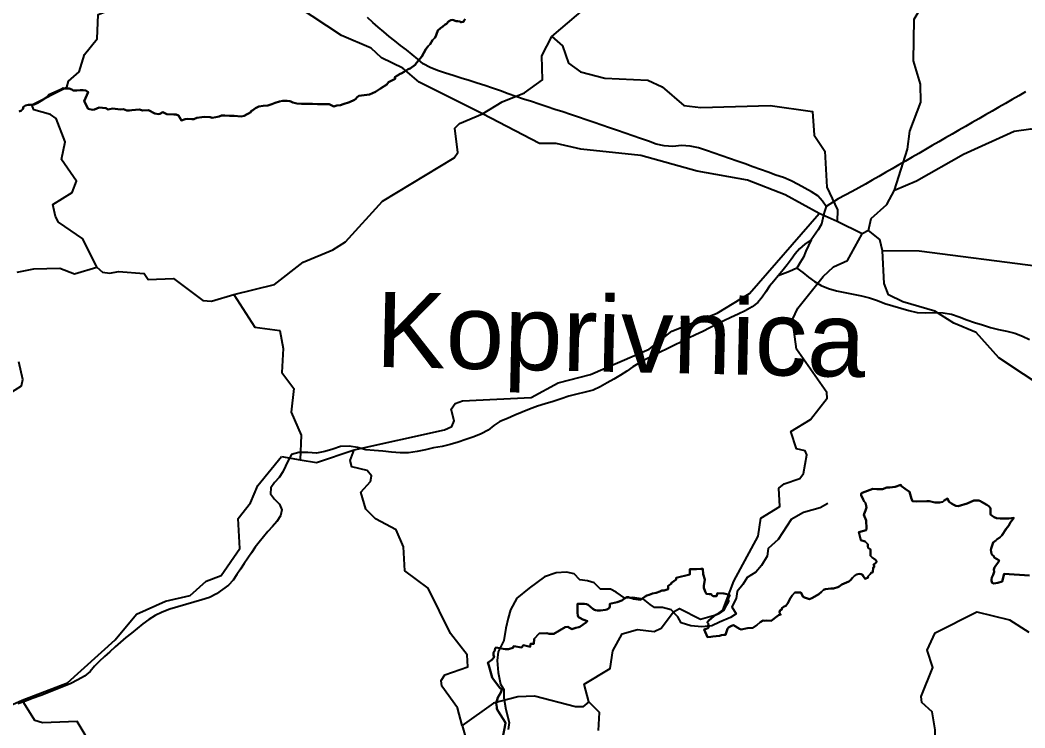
# Model space of a CAD drawing. Header units: metres. Extents: x 13.21 to 19.52, y 42.14 to 46.62.
# Drawn here: x 16.5795 to 16.88, y 46.0163 to 46.2279 of the extents above; entities that cross this region are included whole.
import ezdxf

# ---------------------------------------------------------------- set-up
doc = ezdxf.new("R2010")
doc.units = ezdxf.units.M
doc.header["$MEASUREMENT"] = 0
for name, color, linetype in [('CESTE', 5, 'Continuous'), ('hr', 9, 'Continuous'), ('naziv_veci', 1, 'Continuous'), ('PRUGE', 7, 'Continuous'), ('RIJEKE', 4, 'Continuous')]:
    doc.layers.add(name, color=color, linetype=linetype)
doc.styles.get("Standard").update_dxf_attribs({"font": 'arial.ttf'})

msp = doc.modelspace()

# ---------------------------------------------------------------- linework, layer by layer
at = {"layer": 'CESTE'}
for p, q in [((16.73853, 46.22305), (16.75057, 46.23322)), ((16.82382, 46.16765), (16.81842, 46.17006)), ((16.83131, 46.16398), (16.82382, 46.16765)), ((16.83324, 46.16501), (16.83131, 46.16398)), ((16.65766, 46.09744), (16.66326, 46.09644))]:
    msp.add_line(p, q, dxfattribs=at)
for points in [[(16.84093, 46.17703), (16.84482, 46.18933), (16.84556, 46.1947), (16.84886, 46.20334), (16.84875, 46.20873), (16.8467, 46.21576), (16.84685, 46.22823), (16.85383, 46.23984), (16.86233, 46.25011)], [(16.60251, 46.15406), (16.59829, 46.16251), (16.591, 46.16753), (16.59012, 46.16921), (16.58931, 46.17277), (16.5951, 46.17636), (16.5964, 46.17978), (16.59188, 46.1862), (16.59296, 46.19147), (16.59035, 46.19845), (16.58865, 46.19969), (16.58363, 46.20109), (16.58303, 46.20262), (16.59346, 46.20784), (16.59403, 46.20962), (16.59722, 46.21239), (16.5988, 46.21763), (16.60261, 46.2223), (16.60283, 46.22956), (16.60943, 46.23219), (16.62368, 46.24003), (16.62517, 46.24132), (16.62542, 46.24538)], [(16.71778, 46.1999), (16.69886, 46.20938), (16.69395, 46.21356), (16.68756, 46.21665), (16.68451, 46.21954), (16.67567, 46.22329), (16.66245, 46.23193), (16.64324, 46.23789)], [(16.71778, 46.1999), (16.72365, 46.20344), (16.73035, 46.20615), (16.73569, 46.21007), (16.7355, 46.21725), (16.73853, 46.22305)], [(16.73853, 46.22305), (16.74166, 46.22025), (16.74355, 46.21501), (16.74711, 46.21243), (16.75434, 46.2105), (16.76726, 46.20997), (16.77152, 46.20797), (16.77798, 46.20235), (16.78306, 46.20174), (16.80378, 46.20238), (16.81649, 46.20057), (16.81694, 46.19352), (16.82019, 46.1887), (16.82076, 46.17792), (16.82393, 46.17119), (16.82382, 46.16765)], [(16.84093, 46.17703), (16.84754, 46.17985), (16.86159, 46.18781), (16.87676, 46.19467), (16.88179, 46.19542), (16.88679, 46.19451), (16.89448, 46.19525), (16.90009, 46.19898), (16.90745, 46.20669)], [(16.64342, 46.14588), (16.65558, 46.14884), (16.66419, 46.15552), (16.67302, 46.15917), (16.67683, 46.16162), (16.68788, 46.17375), (16.70932, 46.18675), (16.71044, 46.18837), (16.70954, 46.19559), (16.71089, 46.19697), (16.71778, 46.1999)], [(16.81842, 46.17006), (16.8083, 46.17566), (16.79699, 46.18001), (16.78195, 46.18276), (16.76515, 46.18747), (16.7472, 46.18927), (16.73983, 46.19097), (16.73487, 46.19105), (16.71778, 46.1999)], [(16.83324, 46.16501), (16.83401, 46.16854), (16.8387, 46.17282), (16.84093, 46.17703)], [(16.67942, 46.0994), (16.70647, 46.10536), (16.70857, 46.10636), (16.70934, 46.10809), (16.70838, 46.11159), (16.7096, 46.11324), (16.71177, 46.11406), (16.73236, 46.11502), (16.7404, 46.11948), (16.75012, 46.12191), (16.76766, 46.12953), (16.77444, 46.13491), (16.78793, 46.14024), (16.79761, 46.14619), (16.81842, 46.17006)], [(16.74955, 46.02405), (16.74814, 46.02932), (16.75591, 46.03409), (16.75675, 46.03936), (16.75957, 46.04442), (16.76415, 46.04573), (16.76912, 46.04506), (16.77119, 46.0461), (16.77492, 46.05096), (16.77668, 46.05202), (16.783, 46.04884), (16.78784, 46.0502), (16.78962, 46.05148), (16.79295, 46.06017), (16.80024, 46.07358), (16.80098, 46.07896), (16.80669, 46.08252), (16.80636, 46.08791), (16.80795, 46.08924), (16.81272, 46.0908), (16.81378, 46.09238), (16.81477, 46.09789), (16.81426, 46.09916), (16.81167, 46.09968), (16.80999, 46.10493), (16.81588, 46.10846), (16.82082, 46.11482), (16.82078, 46.11656), (16.81168, 46.12949), (16.81052, 46.13839), (16.81205, 46.14179), (16.8196, 46.15123), (16.82271, 46.15411), (16.82689, 46.15606), (16.83131, 46.16398)], [(16.83741, 46.1589), (16.83657, 46.16235), (16.83324, 46.16501)], [(16.95247, 46.13298), (16.94219, 46.13314), (16.93747, 46.13169), (16.93342, 46.12942), (16.93092, 46.12925), (16.92786, 46.13219), (16.9238, 46.13439), (16.91876, 46.13514), (16.90434, 46.13914), (16.89927, 46.14323), (16.89036, 46.14696), (16.88763, 46.15193), (16.8839, 46.15426), (16.84838, 46.15882), (16.83741, 46.1589)], [(16.95266, 46.08143), (16.95035, 46.08658), (16.93277, 46.09413), (16.92593, 46.09955), (16.91526, 46.10457), (16.89462, 46.11205), (16.87221, 46.12695), (16.8654, 46.13449), (16.85873, 46.13725), (16.85299, 46.14086), (16.84346, 46.14366), (16.83921, 46.14576), (16.83786, 46.14915), (16.83741, 46.1589)], [(16.57864, 46.1525), (16.58364, 46.15349), (16.5914, 46.15372), (16.59576, 46.15201), (16.60251, 46.15406)], [(16.60251, 46.15406), (16.60413, 46.15252), (16.60632, 46.15221), (16.60895, 46.1527), (16.61661, 46.1521), (16.61786, 46.15038), (16.62543, 46.15062), (16.63415, 46.1441), (16.63677, 46.14389), (16.64342, 46.14588)], [(16.64342, 46.14588), (16.64971, 46.13609), (16.6572, 46.13513), (16.65818, 46.12971), (16.65777, 46.12252), (16.66136, 46.11774), (16.66058, 46.11065), (16.66355, 46.10381), (16.66326, 46.09644)], [(16.57039, 46.1126), (16.57993, 46.11859), (16.58037, 46.1204), (16.57917, 46.12572)], [(16.58015, 46.02459), (16.59372, 46.02977), (16.60792, 46.04259), (16.61433, 46.05027), (16.62303, 46.05422), (16.63038, 46.05588), (16.63517, 46.06012), (16.63962, 46.06187), (16.64525, 46.06994), (16.64472, 46.07888), (16.64843, 46.08362), (16.65065, 46.08878), (16.65766, 46.09744)], [(16.66326, 46.09644), (16.66811, 46.09568), (16.67942, 46.0994)], [(16.71175, 46.01701), (16.71032, 46.0223), (16.70559, 46.02872), (16.70547, 46.0305), (16.70648, 46.03217), (16.71338, 46.03457), (16.71318, 46.03816), (16.70821, 46.04446), (16.70157, 46.05807), (16.69452, 46.06322), (16.69415, 46.07039), (16.69195, 46.07555), (16.6858, 46.07876), (16.6829, 46.08165), (16.6814, 46.08681), (16.68427, 46.08993), (16.68464, 46.09162), (16.6833, 46.09323), (16.67871, 46.09435), (16.67821, 46.09622), (16.67942, 46.0994)], [(16.82839, 45.94806), (16.83441, 45.95594), (16.83808, 45.95853), (16.84034, 45.96358), (16.84466, 45.96536), (16.84742, 45.97041), (16.84674, 45.97576), (16.84861, 45.97912), (16.84891, 45.98271), (16.85147, 45.98573), (16.85019, 45.99826), (16.85349, 46.00312), (16.8531, 46.01566), (16.85222, 46.02105), (16.84919, 46.02387), (16.84891, 46.02563), (16.85241, 46.0343), (16.85076, 46.03956), (16.85314, 46.04467), (16.86555, 46.05096), (16.87534, 46.0486), (16.8811, 46.04495)], [(16.74955, 46.02405), (16.74778, 46.02257), (16.7456, 46.02259), (16.73338, 46.02577), (16.72833, 46.02553), (16.72109, 46.02364), (16.71175, 46.01701)], [(16.54703, 46.02383), (16.55466, 46.02364), (16.56064, 46.02022), (16.56319, 46.01983), (16.57547, 46.02251), (16.58015, 46.02459)], [(16.71175, 46.01701), (16.71318, 46.01176), (16.70829, 46.00533), (16.70638, 46.00445), (16.69087, 46.00403), (16.68581, 46.00489), (16.67819, 46.00424), (16.65767, 46.00562), (16.64819, 46.00296), (16.6416, 46.00018), (16.6341, 45.99881), (16.62978, 45.99432), (16.62761, 45.9936), (16.6129, 45.99693), (16.60838, 45.9986), (16.60406, 46.00302), (16.60143, 46.00998), (16.59656, 46.01824), (16.58618, 46.01777), (16.58396, 46.01847), (16.58015, 46.02459)], [(16.75251, 46.01555), (16.75277, 46.0209), (16.74955, 46.02405)]]:
    msp.add_lwpolyline(points, dxfattribs=at)
at = {"layer": 'hr'}
for points in [[(16.7126, 46.22823), (16.7122, 46.22771), (16.71215, 46.22743), (16.71147, 46.22733), (16.71124, 46.22732), (16.7111, 46.22749), (16.71044, 46.22757), (16.70994, 46.22756), (16.70915, 46.22789), (16.70871, 46.22797), (16.70836, 46.22784), (16.70764, 46.2275), (16.70698, 46.22682), (16.70662, 46.2266), (16.70592, 46.22596), (16.70525, 46.2255), (16.70442, 46.22476), (16.70399, 46.22371), (16.70379, 46.22315), (16.70351, 46.22256), (16.70279, 46.22192), (16.70209, 46.22073), (16.70149, 46.22013), (16.70085, 46.2192), (16.69962, 46.21704), (16.69803, 46.21512), (16.69762, 46.21449), (16.69612, 46.21346), (16.69551, 46.21328), (16.69432, 46.21239), (16.69349, 46.21191), (16.69314, 46.21186), (16.69158, 46.21088), (16.6917, 46.21037), (16.68972, 46.20933), (16.68918, 46.20862), (16.68727, 46.20749), (16.68584, 46.20647), (16.68404, 46.20569), (16.68077, 46.20526), (16.68024, 46.20481), (16.67988, 46.20437), (16.67951, 46.20411), (16.67797, 46.20338), (16.67609, 46.20273), (16.67529, 46.20251), (16.67419, 46.20234), (16.67331, 46.2021), (16.67196, 46.20273), (16.66844, 46.20281), (16.66692, 46.20287), (16.6637, 46.20283), (16.6623, 46.20294), (16.66108, 46.20328), (16.66046, 46.2036), (16.66021, 46.20363), (16.65934, 46.20374), (16.65924, 46.20376), (16.65796, 46.20374), (16.65705, 46.20361), (16.65584, 46.20321), (16.65477, 46.20277), (16.65362, 46.20239), (16.65216, 46.20225), (16.6509, 46.20206), (16.64994, 46.20162), (16.64908, 46.20097), (16.64863, 46.20064), (16.64853, 46.20038), (16.64651, 46.19926), (16.64558, 46.19905), (16.64353, 46.19926), (16.64212, 46.19931), (16.64071, 46.19942), (16.63978, 46.19939), (16.639, 46.1991), (16.63809, 46.19885), (16.63697, 46.19872), (16.63631, 46.19885), (16.6348, 46.19903), (16.63383, 46.19887), (16.6324, 46.19871), (16.63144, 46.1983), (16.63091, 46.19831), (16.62959, 46.19838), (16.62889, 46.19827), (16.62775, 46.19792), (16.62689, 46.19943), (16.62616, 46.19965), (16.62548, 46.19972), (16.6234, 46.19976), (16.62237, 46.20028), (16.62219, 46.20041), (16.6213, 46.19989), (16.62092, 46.19979), (16.61985, 46.20001), (16.61789, 46.20093), (16.61624, 46.20085), (16.61513, 46.20118), (16.61293, 46.20093), (16.61228, 46.20083), (16.61142, 46.20085), (16.61044, 46.20124), (16.60956, 46.20114), (16.60711, 46.20152), (16.60588, 46.2012), (16.60519, 46.20155), (16.60316, 46.20175), (16.60182, 46.20118), (16.60116, 46.20105), (16.5999, 46.20133), (16.59872, 46.20366), (16.59985, 46.20639), (16.5992, 46.20683), (16.59841, 46.20695), (16.59744, 46.20694), (16.59647, 46.20684), (16.59544, 46.20687), (16.59495, 46.2072), (16.59421, 46.20745), (16.59292, 46.20749), (16.59238, 46.20751), (16.59167, 46.20716), (16.58813, 46.2056), (16.58777, 46.20518), (16.58718, 46.20467), (16.58586, 46.20376), (16.58478, 46.20319), (16.58371, 46.20268), (16.58262, 46.20254), (16.58189, 46.20253), (16.58116, 46.20235), (16.5805, 46.20193), (16.58033, 46.20125), (16.57992, 46.20086), (16.57927, 46.2006)], [(16.57927, 46.2006), (16.57992, 46.20086), (16.58033, 46.20125), (16.5805, 46.20193), (16.58116, 46.20235), (16.58189, 46.20253), (16.58262, 46.20254), (16.58371, 46.20268), (16.58478, 46.20319), (16.58586, 46.20376), (16.58718, 46.20467), (16.58777, 46.20518), (16.58813, 46.2056), (16.59167, 46.20716), (16.59238, 46.20751), (16.59292, 46.20749), (16.59421, 46.20745), (16.59495, 46.2072), (16.59544, 46.20687), (16.59647, 46.20684), (16.59744, 46.20694), (16.59841, 46.20695), (16.5992, 46.20683), (16.59985, 46.20639), (16.59872, 46.20366), (16.5999, 46.20133), (16.60116, 46.20105), (16.60182, 46.20118), (16.60316, 46.20175), (16.60519, 46.20155), (16.60588, 46.2012), (16.60711, 46.20152), (16.60956, 46.20114), (16.61044, 46.20124), (16.61142, 46.20085), (16.61228, 46.20083), (16.61293, 46.20093), (16.61513, 46.20118), (16.61624, 46.20085), (16.61789, 46.20093), (16.61985, 46.20001), (16.62092, 46.19979), (16.6213, 46.19989), (16.62219, 46.20041), (16.62237, 46.20028), (16.6234, 46.19976), (16.62548, 46.19972), (16.62616, 46.19965), (16.62689, 46.19943), (16.62775, 46.19792), (16.62889, 46.19827), (16.62959, 46.19838), (16.63091, 46.19831), (16.63144, 46.1983), (16.6324, 46.19871), (16.63383, 46.19887), (16.6348, 46.19903), (16.63631, 46.19885), (16.63697, 46.19872), (16.63809, 46.19885), (16.639, 46.1991), (16.63978, 46.19939), (16.64071, 46.19942), (16.64212, 46.19931), (16.64353, 46.19926), (16.64558, 46.19905), (16.64651, 46.19926), (16.64853, 46.20038), (16.64863, 46.20064), (16.64908, 46.20097), (16.64994, 46.20162), (16.6509, 46.20206), (16.65216, 46.20225), (16.65362, 46.20239), (16.65477, 46.20277), (16.65584, 46.20321), (16.65705, 46.20361), (16.65796, 46.20374), (16.65924, 46.20376), (16.65934, 46.20374), (16.66021, 46.20363), (16.66046, 46.2036), (16.66108, 46.20328), (16.6623, 46.20294), (16.6637, 46.20283), (16.66692, 46.20287), (16.66844, 46.20281), (16.67196, 46.20273), (16.67331, 46.2021), (16.67419, 46.20234), (16.67529, 46.20251), (16.67609, 46.20273), (16.67797, 46.20338), (16.67951, 46.20411), (16.67988, 46.20437), (16.68024, 46.20481), (16.68077, 46.20526), (16.68404, 46.20569), (16.68584, 46.20647), (16.68727, 46.20749), (16.68918, 46.20862), (16.68972, 46.20933), (16.6917, 46.21037), (16.69158, 46.21088), (16.69314, 46.21186), (16.69349, 46.21191), (16.69432, 46.21239), (16.69551, 46.21328), (16.69612, 46.21346), (16.69762, 46.21449), (16.69803, 46.21512), (16.69962, 46.21704), (16.70085, 46.2192), (16.70149, 46.22013), (16.70209, 46.22073), (16.70279, 46.22192), (16.70351, 46.22256), (16.70379, 46.22315), (16.70399, 46.22371), (16.70442, 46.22476), (16.70525, 46.2255), (16.70592, 46.22596), (16.70662, 46.2266), (16.70698, 46.22682), (16.70764, 46.2275), (16.70836, 46.22784), (16.70871, 46.22797), (16.70915, 46.22789), (16.70994, 46.22756), (16.71044, 46.22757), (16.7111, 46.22749), (16.71124, 46.22732), (16.71147, 46.22733), (16.71215, 46.22743), (16.7122, 46.22771), (16.7126, 46.22823)], [(16.88135, 46.06189), (16.8738, 46.06232), (16.87315, 46.06002), (16.8719, 46.05964), (16.87063, 46.05948), (16.87014, 46.05968), (16.87, 46.06024), (16.86999, 46.06063), (16.87011, 46.06126), (16.87051, 46.06207), (16.87073, 46.06299), (16.87072, 46.0636), (16.87092, 46.0642), (16.87127, 46.06485), (16.87191, 46.06562), (16.87211, 46.0659), (16.87225, 46.06619), (16.87214, 46.06644), (16.87077, 46.06718), (16.87065, 46.06763), (16.87029, 46.06796), (16.87, 46.06829), (16.86993, 46.06898), (16.86982, 46.06946), (16.86987, 46.06996), (16.87052, 46.07171), (16.87123, 46.07227), (16.8716, 46.0726), (16.87257, 46.07335), (16.87304, 46.07384), (16.87437, 46.07578), (16.87512, 46.0768), (16.87559, 46.07757), (16.87662, 46.07904), (16.87515, 46.07892), (16.87257, 46.07893), (16.87151, 46.079), (16.87082, 46.07933), (16.87015, 46.07971), (16.86972, 46.08007), (16.86972, 46.082), (16.86923, 46.08254), (16.86856, 46.08299), (16.86695, 46.0839), (16.86674, 46.08404), (16.86618, 46.08423), (16.86467, 46.08429), (16.86267, 46.08333), (16.86, 46.08261), (16.8593, 46.0827), (16.85872, 46.08296), (16.858, 46.08333), (16.85737, 46.08385), (16.85705, 46.08433), (16.8568, 46.08491), (16.85585, 46.08424), (16.85538, 46.08384), (16.85449, 46.08371), (16.85308, 46.08369), (16.85145, 46.0841), (16.85066, 46.08405), (16.84748, 46.08402), (16.84637, 46.08412), (16.84615, 46.08453), (16.84602, 46.0848), (16.84543, 46.08689), (16.84418, 46.08774), (16.84302, 46.08858), (16.84284, 46.08896), (16.84114, 46.08833), (16.83963, 46.08818), (16.8387, 46.08816), (16.8374, 46.08767), (16.83569, 46.0877), (16.83445, 46.0878), (16.83128, 46.08659), (16.83102, 46.08636), (16.83096, 46.08583), (16.83156, 46.08462), (16.83186, 46.08396), (16.83232, 46.0836), (16.83253, 46.08272), (16.83256, 46.08217), (16.83227, 46.08124), (16.83187, 46.0803), (16.83177, 46.07994), (16.83246, 46.07825), (16.83258, 46.07594), (16.83255, 46.07541), (16.8303, 46.07485), (16.83089, 46.07241), (16.83217, 46.07204), (16.83263, 46.07163), (16.83298, 46.07122), (16.83303, 46.0705), (16.8331, 46.07014), (16.83377, 46.06962), (16.83385, 46.06774), (16.83426, 46.06727), (16.83493, 46.06684), (16.83531, 46.06652), (16.83568, 46.06589), (16.83536, 46.06559), (16.83475, 46.06515), (16.83473, 46.06496), (16.83489, 46.06479), (16.83488, 46.06438), (16.83461, 46.06424), (16.8345, 46.06288), (16.83426, 46.06277), (16.83399, 46.06263), (16.83372, 46.0622), (16.83301, 46.0615), (16.83308, 46.06129), (16.83219, 46.06087), (16.83168, 46.06153), (16.83143, 46.06204), (16.83104, 46.06227), (16.83038, 46.06231), (16.8296, 46.06213), (16.82902, 46.06175), (16.82842, 46.06119), (16.82782, 46.06049), (16.82732, 46.06003), (16.8252, 46.05917), (16.82442, 46.05857), (16.82406, 46.05838), (16.82275, 46.05798), (16.82197, 46.05801), (16.82032, 46.05772), (16.81974, 46.05754), (16.81915, 46.05692), (16.8184, 46.05624), (16.81643, 46.05514), (16.81559, 46.05476), (16.81406, 46.05522), (16.81369, 46.05547), (16.81294, 46.05681), (16.81115, 46.05677), (16.81035, 46.05582), (16.80982, 46.05499), (16.80913, 46.05361), (16.80849, 46.05282), (16.80801, 46.0526), (16.80742, 46.05219), (16.80722, 46.05161), (16.8068, 46.05144), (16.80665, 46.0512), (16.80662, 46.05091), (16.80672, 46.05051), (16.80694, 46.05018), (16.80628, 46.05), (16.80619, 46.04986), (16.80413, 46.04832), (16.80276, 46.04844), (16.80211, 46.04827), (16.8017, 46.04838), (16.80084, 46.04785), (16.79978, 46.04697), (16.79862, 46.0462), (16.797, 46.04606), (16.79513, 46.0457), (16.79461, 46.0459), (16.79281, 46.04702), (16.79221, 46.04675), (16.79131, 46.04626), (16.79107, 46.04586), (16.79047, 46.04409), (16.78991, 46.04413), (16.78929, 46.04405), (16.78862, 46.04382), (16.78762, 46.0437), (16.78667, 46.04364), (16.78602, 46.04346), (16.78506, 46.04341), (16.78405, 46.04573), (16.78466, 46.04588), (16.78521, 46.04611), (16.78561, 46.04659), (16.78529, 46.04694), (16.78532, 46.04737), (16.78496, 46.04783), (16.78542, 46.04838), (16.78698, 46.04964), (16.78759, 46.05004), (16.78847, 46.05046), (16.78925, 46.05095), (16.78994, 46.05146), (16.79016, 46.05184), (16.79049, 46.05257), (16.79111, 46.05366), (16.79131, 46.05417), (16.79129, 46.05488), (16.79148, 46.05543), (16.79172, 46.05594), (16.79166, 46.05597), (16.7912, 46.0562), (16.79009, 46.05644), (16.78981, 46.05645), (16.78806, 46.05652), (16.78778, 46.05564), (16.78678, 46.05563), (16.78643, 46.05589), (16.78615, 46.05628), (16.78554, 46.0563), (16.78481, 46.05641), (16.78456, 46.05663), (16.78435, 46.05711), (16.78399, 46.0582), (16.78393, 46.05875), (16.78426, 46.06068), (16.78375, 46.06226), (16.78362, 46.06382), (16.78307, 46.06381), (16.78181, 46.06374), (16.77979, 46.06379), (16.77982, 46.0621), (16.77565, 46.0611), (16.77572, 46.06069), (16.77431, 46.05965), (16.77424, 46.05931), (16.77334, 46.05875), (16.77326, 46.05779), (16.77207, 46.05734), (16.77141, 46.05735), (16.77082, 46.0571), (16.76971, 46.0567), (16.76859, 46.05644), (16.76763, 46.05609), (16.76695, 46.05582), (16.7664, 46.05552), (16.76498, 46.05455), (16.76295, 46.05489), (16.76243, 46.05511), (16.76181, 46.05517), (16.7615, 46.0554), (16.76081, 46.05536), (16.76046, 46.0551), (16.76028, 46.05495), (16.7594, 46.05442), (16.75806, 46.0539), (16.75585, 46.05341), (16.75589, 46.0529), (16.75583, 46.05255), (16.75564, 46.05212), (16.75497, 46.05172), (16.75453, 46.0516), (16.75304, 46.05142), (16.75212, 46.05139), (16.75154, 46.05148), (16.75123, 46.05161), (16.75073, 46.05188), (16.74941, 46.05303), (16.74891, 46.05331), (16.74826, 46.0534), (16.74617, 46.0534), (16.74615, 46.05144), (16.7462, 46.0507), (16.74628, 46.04993), (16.7464, 46.0496), (16.74651, 46.04941), (16.74685, 46.04915), (16.74779, 46.04871), (16.74917, 46.04815), (16.74887, 46.04789), (16.74688, 46.04646), (16.7466, 46.04642), (16.74571, 46.04623), (16.7445, 46.04579), (16.74331, 46.04647), (16.74252, 46.04639), (16.73914, 46.04444), (16.73767, 46.0444), (16.73707, 46.04465), (16.73475, 46.04451), (16.73323, 46.04296), (16.73313, 46.04141), (16.73217, 46.04141), (16.73199, 46.04056), (16.73005, 46.041), (16.72946, 46.0403), (16.72712, 46.04072), (16.72682, 46.04019), (16.72552, 46.03985), (16.72453, 46.03981), (16.72177, 46.04034), (16.72153, 46.04009), (16.72148, 46.03944), (16.72124, 46.03913), (16.72111, 46.03885), (16.72111, 46.03798), (16.72126, 46.03739), (16.72056, 46.03662), (16.71947, 46.03583), (16.7194, 46.03583), (16.71972, 46.03494), (16.72068, 46.03131), (16.72106, 46.03076), (16.72292, 46.0283), (16.72359, 46.02775), (16.72325, 46.02683), (16.7224, 46.02541), (16.72187, 46.02368), (16.72188, 46.02363), (16.72204, 46.02247), (16.72205, 46.02195), (16.72244, 46.0213), (16.72454, 46.01804), (16.7247, 46.01774), (16.72379, 46.01298)], [(16.72379, 46.01298), (16.7247, 46.01774), (16.72454, 46.01804), (16.72244, 46.0213), (16.72205, 46.02195), (16.72204, 46.02247), (16.72188, 46.02363), (16.72187, 46.02368), (16.7224, 46.02541), (16.72325, 46.02683), (16.72359, 46.02775), (16.72292, 46.0283), (16.72106, 46.03076), (16.72068, 46.03131), (16.71972, 46.03494), (16.7194, 46.03583), (16.71947, 46.03583), (16.72056, 46.03662), (16.72126, 46.03739), (16.72111, 46.03798), (16.72111, 46.03885), (16.72124, 46.03913), (16.72148, 46.03944), (16.72153, 46.04009), (16.72177, 46.04034), (16.72453, 46.03981), (16.72552, 46.03985), (16.72682, 46.04019), (16.72712, 46.04072), (16.72946, 46.0403), (16.73005, 46.041), (16.73199, 46.04056), (16.73217, 46.04141), (16.73313, 46.04141), (16.73323, 46.04296), (16.73475, 46.04451), (16.73707, 46.04465), (16.73767, 46.0444), (16.73914, 46.04444), (16.74252, 46.04639), (16.74331, 46.04647), (16.7445, 46.04579), (16.74571, 46.04623), (16.7466, 46.04642), (16.74688, 46.04646), (16.74887, 46.04789), (16.74917, 46.04815), (16.74779, 46.04871), (16.74685, 46.04915), (16.74651, 46.04941), (16.7464, 46.0496), (16.74628, 46.04993), (16.7462, 46.0507), (16.74615, 46.05144), (16.74617, 46.0534), (16.74826, 46.0534), (16.74891, 46.05331), (16.74941, 46.05303), (16.75073, 46.05188), (16.75123, 46.05161), (16.75154, 46.05148), (16.75212, 46.05139), (16.75304, 46.05142), (16.75453, 46.0516), (16.75497, 46.05172), (16.75564, 46.05212), (16.75583, 46.05255), (16.75589, 46.0529), (16.75585, 46.05341), (16.75806, 46.0539), (16.7594, 46.05442), (16.76028, 46.05495), (16.76046, 46.0551), (16.76081, 46.05536), (16.7615, 46.0554), (16.76181, 46.05517), (16.76243, 46.05511), (16.76295, 46.05489), (16.76498, 46.05455), (16.7664, 46.05552), (16.76695, 46.05582), (16.76763, 46.05609), (16.76859, 46.05644), (16.76971, 46.0567), (16.77082, 46.0571), (16.77141, 46.05735), (16.77207, 46.05734), (16.77326, 46.05779), (16.77334, 46.05875), (16.77424, 46.05931), (16.77431, 46.05965), (16.77572, 46.06069), (16.77565, 46.0611), (16.77982, 46.0621), (16.77979, 46.06379), (16.78181, 46.06374), (16.78307, 46.06381), (16.78362, 46.06382), (16.78375, 46.06226), (16.78426, 46.06068), (16.78393, 46.05875), (16.78399, 46.0582), (16.78435, 46.05711), (16.78456, 46.05663), (16.78481, 46.05641), (16.78554, 46.0563), (16.78615, 46.05628), (16.78643, 46.05589), (16.78678, 46.05563), (16.78778, 46.05564), (16.78806, 46.05652), (16.78981, 46.05645), (16.79009, 46.05644), (16.7912, 46.0562), (16.79166, 46.05597), (16.79172, 46.05594), (16.79148, 46.05543), (16.79129, 46.05488), (16.79131, 46.05417), (16.79111, 46.05366), (16.79049, 46.05257), (16.79016, 46.05184), (16.78994, 46.05146), (16.78925, 46.05095), (16.78847, 46.05046), (16.78759, 46.05004), (16.78698, 46.04964), (16.78542, 46.04838), (16.78496, 46.04783), (16.78532, 46.04737), (16.78529, 46.04694), (16.78561, 46.04659), (16.78521, 46.04611), (16.78466, 46.04588), (16.78405, 46.04573), (16.78506, 46.04341), (16.78602, 46.04346), (16.78667, 46.04364), (16.78762, 46.0437), (16.78862, 46.04382), (16.78929, 46.04405), (16.78991, 46.04413), (16.79047, 46.04409), (16.79107, 46.04586), (16.79131, 46.04626), (16.79221, 46.04675), (16.79281, 46.04702), (16.79461, 46.0459), (16.79513, 46.0457), (16.797, 46.04606), (16.79862, 46.0462), (16.79978, 46.04697), (16.80084, 46.04785), (16.8017, 46.04838), (16.80211, 46.04827), (16.80276, 46.04844), (16.80413, 46.04832), (16.80619, 46.04986), (16.80628, 46.05), (16.80694, 46.05018), (16.80672, 46.05051), (16.80662, 46.05091), (16.80665, 46.0512), (16.8068, 46.05144), (16.80722, 46.05161), (16.80742, 46.05219), (16.80801, 46.0526), (16.80849, 46.05282), (16.80913, 46.05361), (16.80982, 46.05499), (16.81035, 46.05582), (16.81115, 46.05677), (16.81294, 46.05681), (16.81369, 46.05547), (16.81406, 46.05522), (16.81559, 46.05476), (16.81643, 46.05514), (16.8184, 46.05624), (16.81915, 46.05692), (16.81974, 46.05754), (16.82032, 46.05772), (16.82197, 46.05801), (16.82275, 46.05798), (16.82406, 46.05838), (16.82442, 46.05857), (16.8252, 46.05917), (16.82732, 46.06003), (16.82782, 46.06049), (16.82842, 46.06119), (16.82902, 46.06175), (16.8296, 46.06213), (16.83038, 46.06231), (16.83104, 46.06227), (16.83143, 46.06204), (16.83168, 46.06153), (16.83219, 46.06087), (16.83308, 46.06129), (16.83301, 46.0615), (16.83372, 46.0622), (16.83399, 46.06263), (16.83426, 46.06277), (16.8345, 46.06288), (16.83461, 46.06424), (16.83488, 46.06438), (16.83489, 46.06479), (16.83473, 46.06496), (16.83475, 46.06515), (16.83536, 46.06559), (16.83568, 46.06589), (16.83531, 46.06652), (16.83493, 46.06684), (16.83426, 46.06727), (16.83385, 46.06774), (16.83377, 46.06962), (16.8331, 46.07014), (16.83303, 46.0705), (16.83298, 46.07122), (16.83263, 46.07163), (16.83217, 46.07204), (16.83089, 46.07241), (16.8303, 46.07485), (16.83255, 46.07541), (16.83258, 46.07594), (16.83246, 46.07825), (16.83177, 46.07994), (16.83187, 46.0803), (16.83227, 46.08124), (16.83256, 46.08217), (16.83253, 46.08272), (16.83232, 46.0836), (16.83186, 46.08396), (16.83156, 46.08462), (16.83096, 46.08583), (16.83102, 46.08636), (16.83128, 46.08659), (16.83445, 46.0878), (16.83569, 46.0877), (16.8374, 46.08767), (16.8387, 46.08816), (16.83963, 46.08818), (16.84114, 46.08833), (16.84284, 46.08896), (16.84302, 46.08858), (16.84418, 46.08774), (16.84543, 46.08689), (16.84602, 46.0848), (16.84615, 46.08453), (16.84637, 46.08412), (16.84748, 46.08402), (16.85066, 46.08405), (16.85145, 46.0841), (16.85308, 46.08369), (16.85449, 46.08371), (16.85538, 46.08384), (16.85585, 46.08424), (16.8568, 46.08491), (16.85705, 46.08433), (16.85737, 46.08385), (16.858, 46.08333), (16.85872, 46.08296), (16.8593, 46.0827), (16.86, 46.08261), (16.86267, 46.08333), (16.86467, 46.08429), (16.86618, 46.08423), (16.86674, 46.08404), (16.86695, 46.0839), (16.86856, 46.08299), (16.86923, 46.08254), (16.86972, 46.082), (16.86972, 46.08007), (16.87015, 46.07971), (16.87082, 46.07933), (16.87151, 46.079), (16.87257, 46.07893), (16.87515, 46.07892), (16.87662, 46.07904), (16.87559, 46.07757), (16.87512, 46.0768), (16.87437, 46.07578), (16.87304, 46.07384), (16.87257, 46.07335), (16.8716, 46.0726), (16.87123, 46.07227), (16.87052, 46.07171), (16.86987, 46.06996), (16.86982, 46.06946), (16.86993, 46.06898), (16.87, 46.06829), (16.87029, 46.06796), (16.87065, 46.06763), (16.87077, 46.06718), (16.87214, 46.06644), (16.87225, 46.06619), (16.87211, 46.0659), (16.87191, 46.06562), (16.87127, 46.06485), (16.87092, 46.0642), (16.87072, 46.0636), (16.87073, 46.06299), (16.87051, 46.06207), (16.87011, 46.06126), (16.86999, 46.06063), (16.87, 46.06024), (16.87014, 46.05968), (16.87063, 46.05948), (16.8719, 46.05964), (16.87315, 46.06002), (16.8738, 46.06232), (16.88135, 46.06189)]]:
    msp.add_lwpolyline(points, dxfattribs=at)
at = {"layer": 'PRUGE'}
for points in [[(16.82055, 46.17217), (16.81943, 46.1738), (16.8181, 46.17533), (16.81618, 46.17655), (16.81417, 46.17769), (16.81213, 46.1788), (16.81007, 46.17989), (16.80783, 46.1808), (16.80549, 46.18157), (16.80319, 46.1824), (16.8009, 46.18324), (16.7986, 46.18407), (16.79629, 46.1849), (16.79398, 46.18572), (16.79168, 46.18653), (16.78937, 46.18735), (16.78705, 46.18817), (16.78473, 46.18896), (16.78238, 46.18975), (16.7799, 46.19023), (16.77731, 46.19038), (16.77731, 46.19038), (16.77472, 46.19016), (16.77215, 46.19031), (16.76967, 46.19083), (16.76738, 46.19169), (16.76507, 46.19252), (16.76276, 46.19333), (16.76044, 46.19414), (16.75812, 46.19494), (16.7558, 46.19573), (16.75348, 46.19653), (16.75114, 46.19732), (16.74881, 46.19811), (16.74648, 46.19889), (16.74413, 46.19967), (16.74179, 46.20044), (16.73945, 46.2012), (16.7371, 46.20198), (16.73476, 46.20275), (16.73242, 46.20352), (16.73008, 46.2043), (16.72776, 46.2051), (16.72544, 46.2059), (16.72312, 46.20672), (16.72082, 46.20754), (16.7185, 46.20834), (16.71615, 46.2091), (16.71379, 46.20986), (16.71141, 46.21058), (16.70905, 46.21133), (16.7067, 46.21208), (16.70435, 46.21286), (16.70209, 46.21375), (16.70007, 46.21485), (16.69843, 46.21625), (16.69674, 46.21763), (16.69502, 46.21898), (16.69331, 46.22033), (16.69161, 46.22168), (16.68992, 46.22305), (16.68824, 46.22442), (16.6866, 46.22582), (16.68499, 46.22723), (16.68338, 46.22864)], [(16.88019, 46.20644), (16.8782, 46.20528), (16.8762, 46.20414), (16.8742, 46.20299), (16.87221, 46.20184), (16.87021, 46.20069), (16.86821, 46.19955), (16.86622, 46.1984), (16.86423, 46.19725), (16.86222, 46.1961), (16.86023, 46.19496), (16.85823, 46.19381), (16.85625, 46.19266), (16.85425, 46.19151), (16.85226, 46.19037), (16.85025, 46.18921), (16.84827, 46.18806), (16.84628, 46.18691), (16.84428, 46.18576), (16.84228, 46.18462), (16.84028, 46.18347), (16.83829, 46.18233), (16.83629, 46.18118), (16.83429, 46.18004), (16.83229, 46.17889), (16.83029, 46.17774), (16.82827, 46.17663), (16.82622, 46.17552), (16.82418, 46.17442), (16.82055, 46.17217)], [(16.82055, 46.17217), (16.81993, 46.17042), (16.81952, 46.16864), (16.81911, 46.16687), (16.81814, 46.16521), (16.81601, 46.16223)], [(16.81601, 46.16223), (16.81419, 46.16094), (16.81261, 46.15952), (16.81124, 46.15799), (16.81012, 46.15637), (16.80892, 46.15477), (16.80767, 46.1532), (16.80624, 46.1514)], [(16.81601, 46.16223), (16.81524, 46.16051), (16.8145, 46.15878), (16.81374, 46.15706), (16.8128, 46.15539), (16.8118, 46.15372)], [(16.80624, 46.1514), (16.80489, 46.14987), (16.8036, 46.14831), (16.80252, 46.14668), (16.80138, 46.14505), (16.80008, 46.14351), (16.79837, 46.14214), (16.79636, 46.14102), (16.79419, 46.14003), (16.79207, 46.139), (16.78995, 46.13797), (16.78784, 46.13692), (16.78573, 46.13588), (16.78362, 46.13484), (16.7815, 46.1338), (16.77939, 46.13277), (16.77728, 46.13172), (16.77517, 46.13068), (16.77304, 46.12966), (16.77091, 46.12863), (16.7688, 46.12759), (16.76672, 46.12652), (16.76471, 46.12539), (16.76277, 46.1242), (16.7609, 46.12296), (16.75902, 46.12171), (16.75709, 46.12052), (16.75502, 46.11944), (16.75301, 46.1183), (16.75091, 46.11727), (16.74846, 46.11667), (16.746, 46.11609), (16.74359, 46.11545), (16.74128, 46.11463), (16.73894, 46.11387), (16.73656, 46.11315), (16.7342, 46.11243), (16.73188, 46.11162), (16.72963, 46.11073), (16.72743, 46.10978), (16.72525, 46.10882), (16.723, 46.10791), (16.72116, 46.10667), (16.71945, 46.10531), (16.71741, 46.10421), (16.71518, 46.10329), (16.71285, 46.10251), (16.71053, 46.10171), (16.70813, 46.10104), (16.70568, 46.10046), (16.70317, 46.1), (16.70072, 46.09943), (16.69826, 46.09889), (16.6957, 46.09856), (16.69313, 46.09856), (16.69055, 46.09876), (16.68798, 46.09899), (16.6854, 46.09918), (16.68286, 46.09946), (16.68044, 46.10012), (16.67789, 46.10053), (16.67789, 46.10053), (16.67536, 46.10044), (16.67301, 46.09965), (16.67062, 46.0989), (16.66817, 46.09844), (16.66557, 46.09864), (16.66287, 46.09862), (16.66287, 46.09862), (16.66066, 46.09799), (16.6597, 46.09626), (16.65892, 46.09453), (16.6581, 46.09282), (16.65701, 46.09119), (16.65555, 46.08968), (16.65445, 46.0881), (16.65443, 46.08625), (16.65564, 46.08472), (16.65704, 46.08319), (16.65778, 46.08144), (16.65739, 46.0797), (16.65633, 46.07804), (16.65496, 46.07651), (16.65361, 46.07497), (16.65228, 46.07342), (16.65101, 46.07186), (16.64982, 46.07027), (16.6487, 46.06865), (16.64759, 46.06701), (16.6465, 46.06539), (16.6454, 46.06376), (16.64431, 46.06213), (16.64322, 46.06049), (16.64186, 46.05898), (16.64001, 46.05771), (16.63821, 46.05641), (16.6362, 46.05531), (16.63382, 46.05458), (16.63143, 46.05389), (16.62904, 46.0532), (16.62667, 46.05247), (16.62429, 46.05176), (16.62201, 46.05093), (16.61991, 46.04988), (16.61799, 46.04867), (16.6162, 46.04737), (16.6145, 46.04602), (16.61281, 46.04465), (16.61115, 46.04328), (16.60952, 46.04188), (16.60791, 46.04047), (16.60634, 46.03905), (16.60477, 46.03762), (16.6032, 46.03618), (16.60175, 46.0347), (16.60047, 46.03314), (16.59877, 46.03178), (16.59682, 46.03061), (16.59468, 46.02959), (16.59248, 46.02864), (16.59025, 46.02774), (16.588, 46.02686), (16.58573, 46.026), (16.58345, 46.02515), (16.58116, 46.02432), (16.57886, 46.0235)], [(16.8118, 46.15372), (16.80958, 46.15279), (16.80624, 46.1514)], [(16.8118, 46.15372), (16.81358, 46.15241), (16.81531, 46.15108), (16.81706, 46.14975), (16.81903, 46.14857), (16.82123, 46.14763), (16.82363, 46.14694), (16.82612, 46.14644), (16.82862, 46.14598), (16.83112, 46.14547), (16.83353, 46.14484), (16.83586, 46.14405), (16.83812, 46.14317), (16.84052, 46.14249), (16.84291, 46.1418), (16.8453, 46.1411), (16.84776, 46.14051), (16.85031, 46.14034), (16.8529, 46.14049), (16.8529, 46.14049), (16.85551, 46.14042), (16.85798, 46.13996), (16.86032, 46.13915), (16.86263, 46.13833), (16.86494, 46.13753), (16.86728, 46.13676), (16.86967, 46.13604), (16.87209, 46.13543), (16.87457, 46.13488), (16.877, 46.13426), (16.87927, 46.13341), (16.88138, 46.13236)]]:
    msp.add_lwpolyline(points, dxfattribs=at)
at = {"layer": 'RIJEKE'}
msp.add_lwpolyline([(16.82103, 46.08342), (16.81871, 46.08205), (16.81374, 46.08067), (16.81012, 46.07862), (16.80881, 46.07655), (16.80616, 46.07266), (16.80319, 46.0699), (16.80286, 46.06761), (16.80122, 46.06486), (16.79955, 46.0628), (16.79693, 46.0612), (16.79561, 46.05914), (16.79396, 46.05707), (16.79363, 46.05501), (16.7923, 46.05248), (16.79362, 46.05042), (16.79197, 46.04928), (16.78868, 46.04791), (16.78637, 46.04677), (16.78341, 46.04653), (16.78011, 46.04676), (16.77716, 46.04768), (16.77616, 46.04952), (16.77419, 46.05158), (16.77157, 46.05228), (16.77157, 46.05228), (16.76925, 46.05228), (16.76795, 46.0532), (16.76596, 46.0548), (16.76268, 46.05526), (16.76268, 46.05526), (16.76037, 46.05503), (16.75774, 46.05687), (16.75609, 46.05778), (16.75609, 46.05778), (16.75311, 46.05778), (16.75116, 46.05962), (16.74917, 46.0603), (16.74687, 46.06054), (16.74523, 46.06237), (16.74291, 46.06283), (16.74291, 46.06283), (16.73979, 46.06264), (16.73632, 46.06146), (16.73171, 46.05802), (16.72809, 46.05503), (16.72612, 46.0516), (16.72545, 46.04907), (16.72479, 46.0461), (16.72413, 46.04243), (16.72249, 46.03899), (16.72216, 46.03646), (16.72249, 46.0328), (16.72315, 46.02936), (16.72413, 46.02775), (16.72414, 46.02523), (16.7248, 46.02179), (16.72577, 46.01789), (16.72546, 46.01582)], dxfattribs=at)

# ---------------------------------------------------------------- texts
at = {"layer": 'naziv_veci', "insert": (16.68618, 46.14669), "char_height": 0.0224579, "width": 0.187149, "attachment_point": 1, "rotation": 358.7802}
msp.add_mtext('{\\fArial CE|b0|i0|c238|p34;Koprivnica}       ', dxfattribs=at)

doc.saveas('drawing.dxf')
